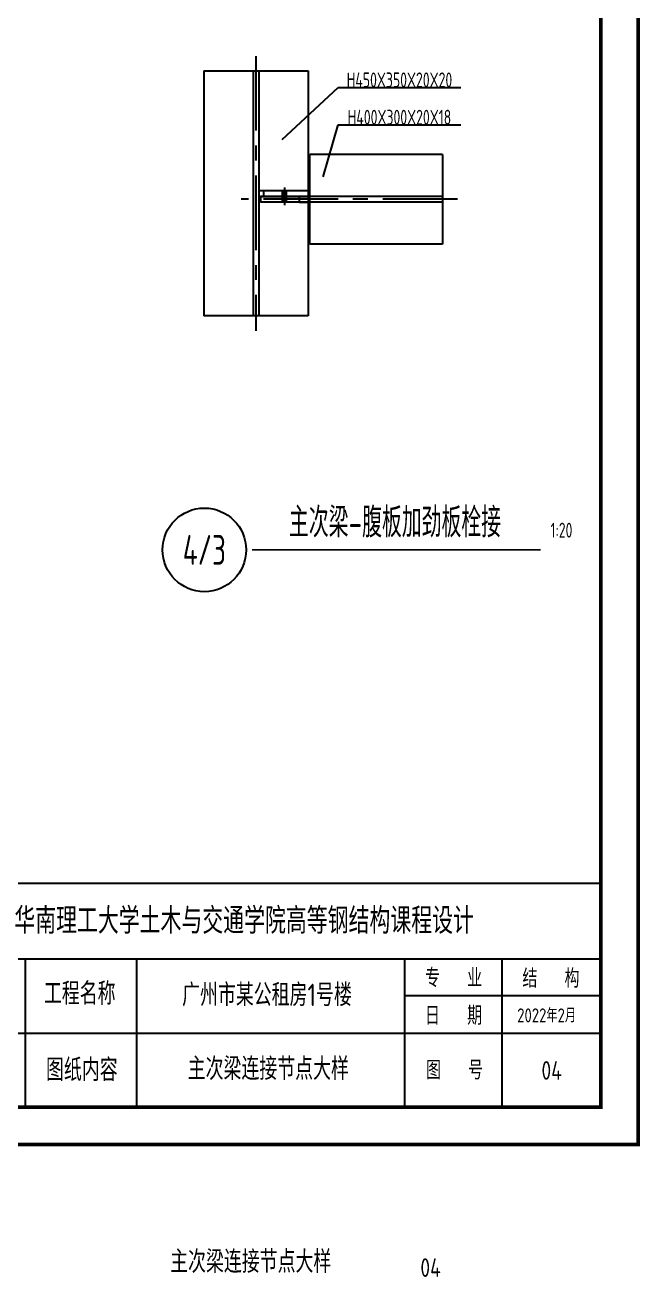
# Model space of a CAD drawing. Extents: x 31132 to 885236, y 345273 to 1212165.
# Drawn here: x 348833 to 359136, y 456687 to 477652 of the extents above; entities that cross this region are included whole.
import ezdxf
from ezdxf.enums import TextEntityAlignment as Align

# ---------------------------------------------------------------- set-up
doc = ezdxf.new("R2010")
doc.units = 0
doc.header["$LTSCALE"] = 1000
for name, pattern in [('CENTER', [2, 1.25, -0.25, 0.25, -0.25]), ('StContinue2d', [0]), ('StDish2d', [60, 30, -30])]:
    doc.linetypes.add(name, pattern=pattern)
doc.layers.get('0').update_dxf_attribs({"linetype": 'CONTINUOUS'})
for name, color, linetype in [('AXIS', 253, 'CENTER'), ('PUB_TITLE', 4, 'CONTINUOUS'), ('TEXT', 7, 'CONTINUOUS'), ('TK', 4, 'CONTINUOUS')]:
    doc.layers.add(name, color=color, linetype=linetype)
for name, color, linetype, true_color in [('Beam', 131, 'StContinue2d', 0xaaffff), ('Bolt', 7, 'StContinue2d', 0xff3f3f), ('Hide', 3, 'StDish2d', 0x00ff00)]:
    doc.layers.add(name, color=color, linetype=linetype, true_color=true_color)
doc.styles.add('StTextStyle', font='yjkeng.shx', dxfattribs={"width": 0.7, "height": 250, "bigfont": 'yjkchn.shx'})
doc.styles.add('TSSD_Rein', font='tssdeng.shx', dxfattribs={"width": 0.7, "bigfont": 'hztxt.shx'})

# ---------------------------------------------------------------- blocks, each defined once
blk = doc.blocks.new('*D2422')
for points in [[(66989.6, 12162.8), (67177.1, 12337.8)], [(67177.1, 12337.8), (67588.7, 12337.8)]]:
    blk.add_lwpolyline(points)
at = {"style": 'StTextStyle', "width": 0.7}
blk.add_text('H450X350X20X20', height=50, dxfattribs=at).set_placement((67382.9, 12337.8), align=Align.CENTER)
blk = doc.blocks.new('*D2423')
for points in [[(67127.1, 12037.8), (67177.1, 12212.8)], [(67177.1, 12212.8), (67588.7, 12212.8)]]:
    blk.add_lwpolyline(points)
at = {"style": 'StTextStyle', "width": 0.7}
blk.add_text('H400X300X20X18', height=50, dxfattribs=at).set_placement((67382.9, 12212.8), align=Align.CENTER)

msp = doc.modelspace()

# ---------------------------------------------------------------- linework, layer by layer
at = {"const_width": 25}
msp.add_lwpolyline([(352638.06, 468862.61), (357471.79, 468862.61)], dxfattribs=at)
msp.add_circle((351838.06, 468862.61), 700)
at = {"layer": 'AXIS'}
for p, q in [((352702.56, 477133.55), (352702.56, 472533.55)), ((356077.56, 474733.55), (352452.56, 474733.55))]:
    msp.add_line(p, q, dxfattribs=at)
at = {"layer": 'Beam'}
for p, q in [((351827.56, 476883.55), (353577.56, 476883.55)), ((351827.56, 476883.55), (351827.56, 472783.55)), ((353577.56, 476883.55), (353577.56, 472783.55)), ((355827.56, 475483.55), (353602.56, 475483.55)), ((353602.56, 473983.55), (353602.56, 475483.55)), ((355827.56, 475483.55), (355827.56, 473983.55)), ((355827.56, 473983.55), (353602.56, 473983.55)), ((353577.56, 472783.55), (351827.56, 472783.55))]:
    msp.add_line(p, q, dxfattribs=at)
for points in [[(353602.56, 474783.55), (353602.5, 474783.55), (353602.42, 474783.55), (353602.22, 474783.55), (353601.99, 474783.55), (353601.66, 474783.55), (353601.29, 474783.55), (353600.82, 474783.55), (353600.31, 474783.55), (353599.71, 474783.55), (353599.06, 474783.55), (353598.32, 474783.55), (353597.53, 474783.55), (353596.66, 474783.55), (353595.72, 474783.55), (353594.72, 474783.55), (353593.65, 474783.55), (353592.53, 474783.55), (353591.32, 474783.55), (353590.06, 474783.55), (353588.72, 474783.55), (353587.34, 474783.55), (353585.87, 474783.55), (353584.36, 474783.55), (353582.76, 474783.55), (353581.13, 474783.55), (353579.4, 474783.55), (353577.66, 474783.55), (353577.56, 474783.55)], [(353602.56, 474683.55), (353602.5, 474683.55), (353602.42, 474683.55), (353602.22, 474683.55), (353601.99, 474683.55), (353601.66, 474683.55), (353601.29, 474683.55), (353600.82, 474683.55), (353600.31, 474683.55), (353599.71, 474683.55), (353599.06, 474683.55), (353598.32, 474683.55), (353597.53, 474683.55), (353596.66, 474683.55), (353595.72, 474683.55), (353594.72, 474683.55), (353593.65, 474683.55), (353592.53, 474683.55), (353591.32, 474683.55), (353590.06, 474683.55), (353588.72, 474683.55), (353587.34, 474683.55), (353585.87, 474683.55), (353584.36, 474683.55), (353582.76, 474683.55), (353581.13, 474683.55), (353579.4, 474683.55), (353577.66, 474683.55), (353577.56, 474683.55)]]:
    msp.add_lwpolyline(points, dxfattribs=at)
at = {"layer": 'Bolt'}
msp.add_line((353177.56, 474933.55), (353177.56, 474633.55), dxfattribs=at)
msp.add_solid([(353127.56, 474683.55, -50), (353227.56, 474683.55, -50), (353127.56, 474883.55, -50), (353227.56, 474883.55, -50)], dxfattribs=at)
at = {"layer": 'Hide'}
for p, q in [((352652.56, 476883.55), (352652.56, 472783.55)), ((352752.56, 476883.55), (352752.56, 472783.55)), ((352752.56, 474883.55), (352827.56, 474883.55)), ((352827.56, 474883.55), (352827.56, 474783.55)), ((352827.56, 474883.55), (353577.56, 474883.55)), ((352752.56, 474783.55), (352827.56, 474783.55)), ((353427.56, 474783.55), (352777.56, 474783.55)), ((352777.56, 474783.55), (352777.56, 474683.55)), ((353427.56, 474683.55), (352777.56, 474683.55)), ((352827.56, 474783.55), (353577.56, 474783.55)), ((353427.56, 474783.55), (353427.56, 474683.55)), ((355827.56, 474783.55), (353602.56, 474783.55)), ((355827.56, 474683.55), (353602.56, 474683.55))]:
    msp.add_line(p, q, dxfattribs=at)
for points in [[(353577.56, 474783.55), (353575.65, 474783.55), (353573.74, 474783.55), (353571.83, 474783.55), (353569.85, 474783.55), (353567.73, 474783.55), (353565.61, 474783.55), (353563.48, 474783.55), (353561.23, 474783.55), (353558.91, 474783.55), (353556.59, 474783.55), (353554.27, 474783.55), (353551.77, 474783.55), (353549.27, 474783.55), (353546.76, 474783.55), (353544.2, 474783.55), (353541.52, 474783.55), (353538.84, 474783.55), (353536.17, 474783.55), (353533.39, 474783.55), (353530.55, 474783.55), (353527.71, 474783.55), (353524.88, 474783.55), (353521.91, 474783.55), (353518.93, 474783.55), (353515.95, 474783.55), (353512.93, 474783.55), (353509.83, 474783.55), (353506.72, 474783.55), (353503.61, 474783.55), (353500.44, 474783.55), (353497.23, 474783.55), (353494.01, 474783.55), (353490.79, 474783.55), (353487.49, 474783.55), (353484.18, 474783.55), (353480.87, 474783.55), (353477.55, 474783.55), (353474.16, 474783.55), (353470.78, 474783.55), (353467.39, 474783.55), (353463.98, 474783.55), (353460.54, 474783.55), (353457.1, 474783.55), (353453.66, 474783.55), (353450.19, 474783.55), (353446.71, 474783.55), (353443.23, 474783.55), (353439.75, 474783.55), (353436.25, 474783.55), (353432.76, 474783.55), (353429.26, 474783.55), (353427.56, 474783.55)], [(353427.56, 474783.55), (353431.06, 474783.55), (353434.55, 474783.55), (353438.04, 474783.55), (353441.53, 474783.55), (353445.03, 474783.55), (353448.5, 474783.55), (353451.95, 474783.55), (353455.4, 474783.55), (353458.85, 474783.55), (353462.3, 474783.55), (353465.75, 474783.55), (353469.13, 474783.55), (353472.49, 474783.55), (353475.85, 474783.55), (353479.21, 474783.55), (353482.57, 474783.55), (353485.91, 474783.55), (353489.14, 474783.55), (353492.38, 474783.55), (353495.61, 474783.55), (353498.84, 474783.55), (353502.07, 474783.55), (353505.21, 474783.55), (353508.27, 474783.55), (353511.33, 474783.55), (353514.39, 474783.55), (353517.45, 474783.55), (353520.52, 474783.55), (353523.38, 474783.55), (353526.23, 474783.55), (353529.09, 474783.55), (353531.94, 474783.55), (353534.79, 474783.55), (353537.56, 474783.55), (353540.17, 474783.55), (353542.78, 474783.55), (353545.39, 474783.55), (353547.99, 474783.55), (353550.6, 474783.55), (353553.01, 474783.55), (353555.34, 474783.55), (353557.67, 474783.55), (353560, 474783.55), (353562.33, 474783.55), (353564.63, 474783.55), (353566.65, 474783.55), (353568.68, 474783.55), (353570.7, 474783.55), (353572.72, 474783.55), (353574.75, 474783.55), (353576.6, 474783.55), (353578.3, 474783.55), (353579.99, 474783.55), (353581.68, 474783.55), (353583.37, 474783.55), (353585.06, 474783.55), (353586.44, 474783.55), (353587.78, 474783.55), (353589.12, 474783.55), (353590.45, 474783.55), (353591.79, 474783.55), (353593.02, 474783.55), (353593.99, 474783.55), (353594.96, 474783.55), (353595.93, 474783.55), (353596.9, 474783.55), (353597.87, 474783.55), (353598.57, 474783.55), (353599.16, 474783.55), (353599.75, 474783.55), (353600.33, 474783.55), (353600.92, 474783.55), (353601.48, 474783.55), (353601.67, 474783.55), (353601.87, 474783.55), (353602.06, 474783.55), (353602.26, 474783.55), (353602.46, 474783.55), (353602.56, 474783.55)], [(353427.56, 474683.55), (353431.06, 474683.55), (353434.55, 474683.55), (353438.04, 474683.55), (353441.53, 474683.55), (353445.03, 474683.55), (353448.5, 474683.55), (353451.95, 474683.55), (353455.4, 474683.55), (353458.85, 474683.55), (353462.3, 474683.55), (353465.75, 474683.55), (353469.13, 474683.55), (353472.49, 474683.55), (353475.85, 474683.55), (353479.21, 474683.55), (353482.57, 474683.55), (353485.91, 474683.55), (353489.14, 474683.55), (353492.38, 474683.55), (353495.61, 474683.55), (353498.84, 474683.55), (353502.07, 474683.55), (353505.21, 474683.55), (353508.27, 474683.55), (353511.33, 474683.55), (353514.39, 474683.55), (353517.45, 474683.55), (353520.52, 474683.55), (353523.38, 474683.55), (353526.23, 474683.55), (353529.09, 474683.55), (353531.94, 474683.55), (353534.79, 474683.55), (353537.56, 474683.55), (353540.17, 474683.55), (353542.78, 474683.55), (353545.39, 474683.55), (353547.99, 474683.55), (353550.6, 474683.55), (353553.01, 474683.55), (353555.34, 474683.55), (353557.67, 474683.55), (353560, 474683.55), (353562.33, 474683.55), (353564.63, 474683.55), (353566.65, 474683.55), (353568.68, 474683.55), (353570.7, 474683.55), (353572.72, 474683.55), (353574.75, 474683.55), (353576.6, 474683.55), (353578.3, 474683.55), (353579.99, 474683.55), (353581.68, 474683.55), (353583.37, 474683.55), (353585.06, 474683.55), (353586.44, 474683.55), (353587.78, 474683.55), (353589.12, 474683.55), (353590.45, 474683.55), (353591.79, 474683.55), (353593.02, 474683.55), (353593.99, 474683.55), (353594.96, 474683.55), (353595.93, 474683.55), (353596.9, 474683.55), (353597.87, 474683.55), (353598.57, 474683.55), (353599.16, 474683.55), (353599.75, 474683.55), (353600.33, 474683.55), (353600.92, 474683.55), (353601.48, 474683.55), (353601.67, 474683.55), (353601.87, 474683.55), (353602.06, 474683.55), (353602.26, 474683.55), (353602.46, 474683.55), (353602.56, 474683.55)], [(353577.56, 474683.55), (353575.65, 474683.55), (353573.74, 474683.55), (353571.83, 474683.55), (353569.85, 474683.55), (353567.73, 474683.55), (353565.61, 474683.55), (353563.48, 474683.55), (353561.23, 474683.55), (353558.91, 474683.55), (353556.59, 474683.55), (353554.27, 474683.55), (353551.77, 474683.55), (353549.27, 474683.55), (353546.76, 474683.55), (353544.2, 474683.55), (353541.52, 474683.55), (353538.84, 474683.55), (353536.17, 474683.55), (353533.39, 474683.55), (353530.55, 474683.55), (353527.71, 474683.55), (353524.88, 474683.55), (353521.91, 474683.55), (353518.93, 474683.55), (353515.95, 474683.55), (353512.93, 474683.55), (353509.83, 474683.55), (353506.72, 474683.55), (353503.61, 474683.55), (353500.44, 474683.55), (353497.23, 474683.55), (353494.01, 474683.55), (353490.79, 474683.55), (353487.49, 474683.55), (353484.18, 474683.55), (353480.87, 474683.55), (353477.55, 474683.55), (353474.16, 474683.55), (353470.78, 474683.55), (353467.39, 474683.55), (353463.98, 474683.55), (353460.54, 474683.55), (353457.1, 474683.55), (353453.66, 474683.55), (353450.19, 474683.55), (353446.71, 474683.55), (353443.23, 474683.55), (353439.75, 474683.55), (353436.25, 474683.55), (353432.76, 474683.55), (353429.26, 474683.55), (353427.56, 474683.55)]]:
    msp.add_lwpolyline(points, dxfattribs=at)
at = {"layer": 'PUB_TITLE', "color": 4}
for p, q in [((344417.04, 462016.02), (358479.54, 462016.02)), ((348832.9, 462016.02), (348832.9, 459528.55)), ((350699.96, 462016.02), (350699.96, 459528.55)), ((355191.86, 462016.02), (355191.86, 459528.55)), ((356823.08, 462016.02), (356823.08, 459528.55)), ((358479.54, 461394.16), (355191.86, 461394.16)), ((344417.04, 460772.29), (358479.54, 460772.29))]:
    msp.add_line(p, q, dxfattribs=at)
at = {"layer": 'PUB_TITLE', "color": 4, "const_width": 31.25}
msp.add_lwpolyline([(358479.54, 463278.55), (344417.04, 463278.55)], dxfattribs=at)
at = {"layer": 'TK', "const_width": 62.5}
for points in [[(306604.54, 458903.55), (306604.54, 496028.55), (359104.54, 496028.55), (359104.54, 458903.55)], [(309729.54, 459528.55), (309729.54, 495403.55), (358479.54, 495403.55), (358479.54, 459528.55)]]:
    msp.add_lwpolyline(points, close=True, dxfattribs=at)

# ---------------------------------------------------------------- block references
at = {"layer": 'TEXT', "xscale": 5, "yscale": 5, "zscale": 5}
for name in ['*D2422', '*D2423']:
    msp.add_blockref(name, (18192.09, 414919.45), dxfattribs=at)

# ---------------------------------------------------------------- texts
at = {"style": 'StTextStyle', "width": 0.7}
msp.add_text('主次梁-腹板加劲板栓接', height=500, dxfattribs=at).set_placement((355031.85, 468922.63), align=Align.BOTTOM_CENTER)
msp.add_text('1:20', height=250, dxfattribs=at).set_placement((357637.5, 468992.96), align=Align.BOTTOM_LEFT)
msp.add_text('4/3', height=500, dxfattribs=at).set_placement((351838.06, 468862.61), align=Align.MIDDLE_CENTER)
at = {"layer": 'TEXT', "style": 'TSSD_Rein', "width": 0.8}
msp.add_text('华南理工大学土木与交通学院高等钢结构课程设计', height=437.5, dxfattribs=at).set_placement((348653.55, 462433.88))
at = {"layer": 'TEXT', "lineweight": 20, "style": 'TSSD_Rein', "width": 0.8}
for s, height, p in [('专   业', 312.5, (355534.36, 461539.78)), ('结   构', 312.5, (357166.56, 461529.62)), ('工程名称', 375, (349149.15, 461244.39)), ('广州市某公租房1号楼', 375, (351465.13, 461222.16)), ('日   期', 312.5, (355534.36, 460907.63)), ('2022年2月', 234.375, (357078.83, 460950.65)), ('主次梁连接节点大样', 375, (351558.68, 459986.49)), ('图纸内容', 375, (349184.76, 459967.61)), ('图   号', 312.5, (355552, 459994.59)), ('04', 312.5, (357484.97, 459989)), ('主次梁连接节点大样', 375, (351264.57, 456755.68)), ('04', 312.5, (355456.28, 456687.08))]:
    msp.add_text(s, height=height, dxfattribs=at).set_placement(p)

doc.saveas('drawing.dxf')
